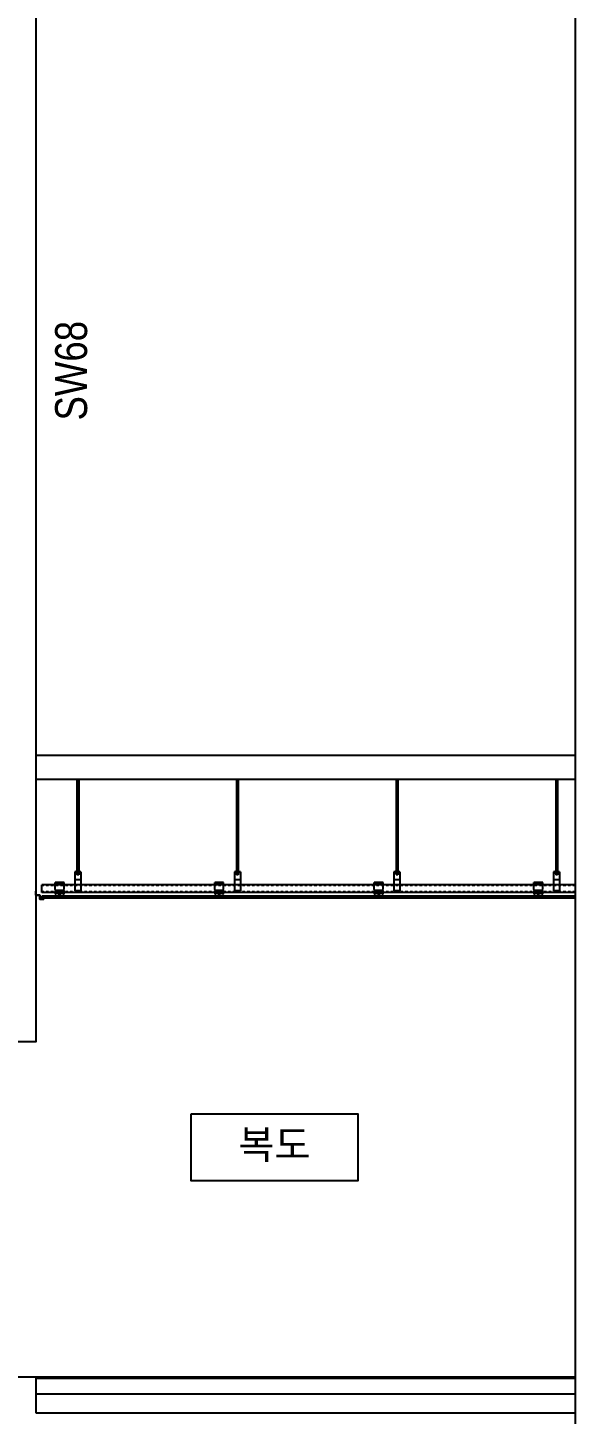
# Model space of a CAD drawing. Header units: millimetres. Extents: x 11948722 to 13111668, y -10771712 to -10232988.
# Drawn here: x 12146733 to 12150163, y -10576396 to -10567707 of the extents above; entities that cross this region are included whole.
import ezdxf
from ezdxf.enums import TextEntityAlignment as Align

# ---------------------------------------------------------------- set-up
doc = ezdxf.new("R2010")
doc.units = ezdxf.units.MM
doc.header["$LTSCALE"] = 150
doc.header["$MEASUREMENT"] = 0
doc.linetypes.add('CEN', pattern=[6.2, 6, -0.1, 0, -0.1])
doc.linetypes.add('HIDDEN', pattern=[2, 1, -1])
doc.layers.get('0').update_dxf_attribs({"linetype": 'CONTINUOUS'})
doc.layers.get('Defpoints').update_dxf_attribs({"color": 117, "linetype": 'CONTINUOUS'})
for name, color, linetype in [('4', 4, 'CONTINUOUS'), ('8', 8, 'CONTINUOUS'), ('A-중심선', 10, 'CEN'), ('CON-C', 2, 'CONTINUOUS'), ('ELE-2', 4, 'CONTINUOUS'), ('ELE08', 8, 'CONTINUOUS'), ('FIN', 5, 'CONTINUOUS'), ('Xref-계단단면도$0$3 dim0', 7, 'CONTINUOUS'), ('Xref-계단단면도$0$ELE-3', 6, 'CONTINUOUS'), ('Xref-계단단면도$0$TEX', 3, 'CONTINUOUS'), ('Xref-계단단면도$0$TEX-SYM', 3, 'CONTINUOUS')]:
    doc.layers.add(name, color=color, linetype=linetype)
doc.styles.add('A.NARROW', font='ARIALN.TTF')
doc.styles.add('Xref-계단단면도$0$나눔고딕 Se', font='')
doc.styles.add('Xref-계단단면도$0$돋움', font='')
doc.styles.get('Xref-계단단면도$0$나눔고딕 Se').set_extended_font_data('Dotum')
doc.styles.get('Xref-계단단면도$0$돋움').set_extended_font_data('Dotum')
doc.dimstyles.new('Xref-계단단면도$0$A1-100', dxfattribs={"dimtxt": 3, "dimasz": 1, "dimexe": 2, "dimexo": 2, "dimgap": 1, "dimtad": 1, "dimdec": 0, "dimzin": 12, "dimdsep": 46, "dimlunit": 6, "dimtxsty": 'Xref-계단단면도$0$나눔고딕 Se', "dimblk1": 'Xref-계단단면도$0$DIMDOT', "dimblk2": 'Xref-계단단면도$0$DIMDOT', "dimsah": 1, "dimcen": -1, "dimdle": 2, "dimclrd": 256, "dimclre": 256, "dimclrt": 3, "dimadec": 0, "dimazin": 0, "dimtfac": 1, "dimtdec": 0, "dimtix": 1, "dimtmove": 2, "dimatfit": 3, "dimldrblk": 'Xref-계단단면도$0$DIMDOT', "dimfxl": 1, "dimtvp": 1, "dimtolj": 1, "dimtzin": 12, "dimlwd": -1, "dimlwe": -1, "dimarcsym": 0})

# ---------------------------------------------------------------- blocks, each defined once
blk = doc.blocks.new('Xref-계단단면도$0$DIMDOT')
at = {"color": 0}
blk.add_line((-2, 0), (2, 0), dxfattribs=at)
for radius in [0.5, 0.25]:
    blk.add_circle((0, 0), radius, dxfattribs=at)
blk = doc.blocks.new('*D116')
at = {"layer": 'Defpoints', "color": 0, "transparency": 16777216}
for p in [(12150163.3, -10566162.8), (12153763.3, -10566162.8), (12150163.3, -10576162.8)]:
    blk.add_point(p, dxfattribs=at)
at = {"layer": 'Xref-계단단면도$0$3 dim0', "transparency": 16777216}
for p, q in [((12150283.3, -10566162.8), (12153883.3, -10566162.8)), ((12153763.3, -10576102.8), (12153763.3, -10566222.8)), ((12150283.3, -10576162.8), (12153883.3, -10576162.8))]:
    blk.add_line(p, q, dxfattribs=at)
at = {"layer": 'Xref-계단단면도$0$3 dim0', "transparency": 16777216, "xscale": 60, "yscale": 60, "zscale": 60}
for p, rotation in [((12153763.3, -10566162.8), 90), ((12153763.3, -10576162.8), 270)]:
    blk.add_blockref('Xref-계단단면도$0$DIMDOT', p, dxfattribs=dict(at, rotation=rotation))
at = {"layer": 'Xref-계단단면도$0$3 dim0', "color": 3, "transparency": 16777216, "insert": (12153577.9, -10571162.8), "char_height": 210, "attachment_point": 5, "rotation": 90, "style": 'Xref-계단단면도$0$나눔고딕 Se'}
blk.add_mtext('\\A1;10,000', dxfattribs=at)
blk = doc.blocks.new('*D117')
at = {"layer": 'Defpoints', "color": 0, "transparency": 16777216}
for p in [(12150163.3, -10576162.8), (12153763.3, -10576162.8), (12150163.3, -10577262.8)]:
    blk.add_point(p, dxfattribs=at)
at = {"layer": 'Xref-계단단면도$0$3 dim0', "transparency": 16777216}
for p, q in [((12150283.3, -10576162.8), (12153883.3, -10576162.8)), ((12153763.3, -10577202.8), (12153763.3, -10576222.8)), ((12150283.3, -10577262.8), (12153883.3, -10577262.8))]:
    blk.add_line(p, q, dxfattribs=at)
at = {"layer": 'Xref-계단단면도$0$3 dim0', "transparency": 16777216, "xscale": 60, "yscale": 60, "zscale": 60}
for p, rotation in [((12153763.3, -10576162.8), 90), ((12153763.3, -10577262.8), 270)]:
    blk.add_blockref('Xref-계단단면도$0$DIMDOT', p, dxfattribs=dict(at, rotation=rotation))
at = {"layer": 'Xref-계단단면도$0$3 dim0', "color": 3, "transparency": 16777216, "insert": (12153577.9, -10576712.8), "char_height": 210, "attachment_point": 5, "rotation": 90, "style": 'Xref-계단단면도$0$나눔고딕 Se'}
blk.add_mtext('\\A1;1,100', dxfattribs=at)

msp = doc.modelspace()

# ---------------------------------------------------------------- linework, layer by layer
at = {"layer": '4', "ltscale": 0.1}
msp.add_lwpolyline([(12146832.6, -10573168.8), (12146832.6, -10573162.8), (12146831.6, -10573162.8), (12146831.6, -10573167.8), (12146808.6, -10573167.8), (12146808.6, -10573142.8), (12146783.6, -10573142.8), (12146783.6, -10573118.8), (12146782.6, -10573118.8), (12146782.6, -10573143.8), (12146807.6, -10573143.8), (12146807.6, -10573168.8), (12146832.6, -10573168.8)], dxfattribs=at)
at = {"layer": '8'}
for p, q in [((12147040.6, -10572417.8), (12147040.6, -10572994)), ((12147051.9, -10572417.8), (12147051.9, -10572994)), ((12148040.6, -10572417.8), (12148040.6, -10572994)), ((12148051.9, -10572417.8), (12148051.9, -10572994)), ((12149040.6, -10572417.8), (12149040.6, -10572994)), ((12149051.9, -10572417.8), (12149051.9, -10572994)), ((12150040.6, -10572417.8), (12150040.6, -10572994)), ((12150051.9, -10572417.8), (12150051.9, -10572994)), ((12147027.5, -10572997.8), (12147027.5, -10573116.5)), ((12147065, -10572997.8), (12147027.5, -10572997.8)), ((12147065, -10573001.5), (12147027.5, -10573001.5)), ((12147057.5, -10572994), (12147035, -10572994)), ((12147035, -10572994), (12147035, -10572997.8)), ((12147035, -10573001.5), (12147035, -10573005.3)), ((12147057.5, -10573005.3), (12147035, -10573005.3)), ((12147038.7, -10572994), (12147038.7, -10572997.8)), ((12147038.7, -10573001.5), (12147038.7, -10573005.3)), ((12147051.9, -10572989), (12147040.6, -10572989)), ((12147051.9, -10572991.5), (12147040.6, -10572991.5)), ((12147040.6, -10573005.3), (12147040.6, -10573016.5)), ((12147051.9, -10573006.5), (12147040.6, -10573006.5)), ((12147051.9, -10573009), (12147040.6, -10573009)), ((12147051.9, -10573011.5), (12147040.6, -10573011.5)), ((12147051.9, -10573014), (12147040.6, -10573014)), ((12147051.9, -10573014), (12147040.6, -10573014)), ((12147051.9, -10573016.5), (12147040.6, -10573016.5)), ((12147051.9, -10573005.3), (12147051.9, -10573016.5)), ((12147053.7, -10572994), (12147053.7, -10572997.8)), ((12147053.7, -10573001.5), (12147053.7, -10573005.3)), ((12147057.5, -10572994), (12147057.5, -10572997.8)), ((12147057.5, -10573001.5), (12147057.5, -10573005.3)), ((12147065, -10572997.8), (12147065, -10573116.5)), ((12148027.5, -10572997.8), (12148027.5, -10573116.5)), ((12148065, -10572997.8), (12148027.5, -10572997.8)), ((12148065, -10573001.5), (12148027.5, -10573001.5)), ((12148057.5, -10572994), (12148035, -10572994)), ((12148035, -10572994), (12148035, -10572997.8)), ((12148035, -10573001.5), (12148035, -10573005.3)), ((12148057.5, -10573005.3), (12148035, -10573005.3)), ((12148038.7, -10572994), (12148038.7, -10572997.8)), ((12148038.7, -10573001.5), (12148038.7, -10573005.3)), ((12148051.9, -10572989), (12148040.6, -10572989)), ((12148051.9, -10572991.5), (12148040.6, -10572991.5)), ((12148040.6, -10573005.3), (12148040.6, -10573016.5)), ((12148051.9, -10573006.5), (12148040.6, -10573006.5)), ((12148051.9, -10573009), (12148040.6, -10573009)), ((12148051.9, -10573011.5), (12148040.6, -10573011.5)), ((12148051.9, -10573014), (12148040.6, -10573014)), ((12148051.9, -10573014), (12148040.6, -10573014)), ((12148051.9, -10573016.5), (12148040.6, -10573016.5)), ((12148051.9, -10573005.3), (12148051.9, -10573016.5)), ((12148053.7, -10572994), (12148053.7, -10572997.8)), ((12148053.7, -10573001.5), (12148053.7, -10573005.3)), ((12148057.5, -10572994), (12148057.5, -10572997.8)), ((12148057.5, -10573001.5), (12148057.5, -10573005.3)), ((12148065, -10572997.8), (12148065, -10573116.5)), ((12149027.5, -10572997.8), (12149027.5, -10573116.5)), ((12149065, -10572997.8), (12149027.5, -10572997.8)), ((12149065, -10573001.5), (12149027.5, -10573001.5)), ((12149057.5, -10572994), (12149035, -10572994)), ((12149035, -10572994), (12149035, -10572997.8)), ((12149035, -10573001.5), (12149035, -10573005.3)), ((12149057.5, -10573005.3), (12149035, -10573005.3)), ((12149038.7, -10572994), (12149038.7, -10572997.8)), ((12149038.7, -10573001.5), (12149038.7, -10573005.3)), ((12149051.9, -10572989), (12149040.6, -10572989)), ((12149051.9, -10572991.5), (12149040.6, -10572991.5)), ((12149040.6, -10573005.3), (12149040.6, -10573016.5)), ((12149051.9, -10573006.5), (12149040.6, -10573006.5)), ((12149051.9, -10573009), (12149040.6, -10573009)), ((12149051.9, -10573011.5), (12149040.6, -10573011.5)), ((12149051.9, -10573014), (12149040.6, -10573014)), ((12149051.9, -10573014), (12149040.6, -10573014)), ((12149051.9, -10573016.5), (12149040.6, -10573016.5)), ((12149051.9, -10573005.3), (12149051.9, -10573016.5)), ((12149053.7, -10572994), (12149053.7, -10572997.8)), ((12149053.7, -10573001.5), (12149053.7, -10573005.3)), ((12149057.5, -10572994), (12149057.5, -10572997.8)), ((12149057.5, -10573001.5), (12149057.5, -10573005.3)), ((12149065, -10572997.8), (12149065, -10573116.5)), ((12150027.5, -10572997.8), (12150027.5, -10573116.5)), ((12150065, -10572997.8), (12150027.5, -10572997.8)), ((12150065, -10573001.5), (12150027.5, -10573001.5)), ((12150057.5, -10572994), (12150035, -10572994)), ((12150035, -10572994), (12150035, -10572997.8)), ((12150035, -10573001.5), (12150035, -10573005.3)), ((12150057.5, -10573005.3), (12150035, -10573005.3)), ((12150038.7, -10572994), (12150038.7, -10572997.8)), ((12150038.7, -10573001.5), (12150038.7, -10573005.3)), ((12150051.9, -10572989), (12150040.6, -10572989)), ((12150051.9, -10572991.5), (12150040.6, -10572991.5)), ((12150040.6, -10573005.3), (12150040.6, -10573016.5)), ((12150051.9, -10573006.5), (12150040.6, -10573006.5)), ((12150051.9, -10573009), (12150040.6, -10573009)), ((12150051.9, -10573011.5), (12150040.6, -10573011.5)), ((12150051.9, -10573014), (12150040.6, -10573014)), ((12150051.9, -10573014), (12150040.6, -10573014)), ((12150051.9, -10573016.5), (12150040.6, -10573016.5)), ((12150051.9, -10573005.3), (12150051.9, -10573016.5)), ((12150053.7, -10572994), (12150053.7, -10572997.8)), ((12150053.7, -10573001.5), (12150053.7, -10573005.3)), ((12150057.5, -10572994), (12150057.5, -10572997.8)), ((12150057.5, -10573001.5), (12150057.5, -10573005.3)), ((12150065, -10572997.8), (12150065, -10573116.5)), ((12146960.2, -10573064), (12146904, -10573064)), ((12146904, -10573107.8), (12146904, -10573064)), ((12146960.2, -10573066.5), (12146904, -10573066.5)), ((12146907.6, -10573075.3), (12146904, -10573075.3)), ((12146910.2, -10573114), (12146904, -10573107.8)), ((12146912.7, -10573075.3), (12146909, -10573075.3)), ((12146912.7, -10573069.4), (12146912.7, -10573064)), ((12146912.7, -10573075.3), (12146912.7, -10573071.1)), ((12146927.7, -10573069.4), (12146927.7, -10573064)), ((12146927.7, -10573075.3), (12146927.7, -10573071.1)), ((12146931.7, -10573075.3), (12146927.7, -10573075.3)), ((12146936.5, -10573075.3), (12146933.4, -10573075.3)), ((12146936.5, -10573069.4), (12146936.5, -10573064)), ((12146936.5, -10573075.3), (12146936.5, -10573071.1)), ((12146951.5, -10573069.4), (12146951.5, -10573064)), ((12146951.5, -10573075.3), (12146951.5, -10573071.1)), ((12146954.5, -10573075.3), (12146951.5, -10573075.3)), ((12146954, -10573114), (12146960.2, -10573107.8)), ((12146960.2, -10573075.3), (12146956.6, -10573075.3)), ((12146960.2, -10573107.8), (12146960.2, -10573064)), ((12147065, -10573047.8), (12147027.5, -10573047.8)), ((12147960.2, -10573064), (12147904, -10573064)), ((12147904, -10573107.8), (12147904, -10573064)), ((12147960.2, -10573066.5), (12147904, -10573066.5)), ((12147907.6, -10573075.3), (12147904, -10573075.3)), ((12147910.2, -10573114), (12147904, -10573107.8)), ((12147912.7, -10573075.3), (12147909, -10573075.3)), ((12147912.7, -10573069.4), (12147912.7, -10573064)), ((12147912.7, -10573075.3), (12147912.7, -10573071.1)), ((12147927.7, -10573069.4), (12147927.7, -10573064)), ((12147927.7, -10573075.3), (12147927.7, -10573071.1)), ((12147931.7, -10573075.3), (12147927.7, -10573075.3)), ((12147936.5, -10573075.3), (12147933.4, -10573075.3)), ((12147936.5, -10573069.4), (12147936.5, -10573064)), ((12147936.5, -10573075.3), (12147936.5, -10573071.1)), ((12147951.5, -10573069.4), (12147951.5, -10573064)), ((12147951.5, -10573075.3), (12147951.5, -10573071.1)), ((12147954.5, -10573075.3), (12147951.5, -10573075.3)), ((12147954, -10573114), (12147960.2, -10573107.8)), ((12147960.2, -10573075.3), (12147956.6, -10573075.3)), ((12147960.2, -10573107.8), (12147960.2, -10573064)), ((12148065, -10573047.8), (12148027.5, -10573047.8)), ((12148960.2, -10573064), (12148904, -10573064)), ((12148904, -10573107.8), (12148904, -10573064)), ((12148960.2, -10573066.5), (12148904, -10573066.5)), ((12148907.6, -10573075.3), (12148904, -10573075.3)), ((12148910.2, -10573114), (12148904, -10573107.8)), ((12148912.7, -10573075.3), (12148909, -10573075.3)), ((12148912.7, -10573069.4), (12148912.7, -10573064)), ((12148912.7, -10573075.3), (12148912.7, -10573071.1)), ((12148927.7, -10573069.4), (12148927.7, -10573064)), ((12148927.7, -10573075.3), (12148927.7, -10573071.1)), ((12148931.7, -10573075.3), (12148927.7, -10573075.3)), ((12148936.5, -10573075.3), (12148933.4, -10573075.3)), ((12148936.5, -10573069.4), (12148936.5, -10573064)), ((12148936.5, -10573075.3), (12148936.5, -10573071.1)), ((12148951.5, -10573069.4), (12148951.5, -10573064)), ((12148951.5, -10573075.3), (12148951.5, -10573071.1)), ((12148954.5, -10573075.3), (12148951.5, -10573075.3)), ((12148954, -10573114), (12148960.2, -10573107.8)), ((12148960.2, -10573075.3), (12148956.6, -10573075.3)), ((12148960.2, -10573107.8), (12148960.2, -10573064)), ((12149065, -10573047.8), (12149027.5, -10573047.8)), ((12149960.2, -10573064), (12149904, -10573064)), ((12149904, -10573107.8), (12149904, -10573064)), ((12149960.2, -10573066.5), (12149904, -10573066.5)), ((12149907.6, -10573075.3), (12149904, -10573075.3)), ((12149910.2, -10573114), (12149904, -10573107.8)), ((12149912.7, -10573075.3), (12149909, -10573075.3)), ((12149912.7, -10573069.4), (12149912.7, -10573064)), ((12149912.7, -10573075.3), (12149912.7, -10573071.1)), ((12149927.7, -10573069.4), (12149927.7, -10573064)), ((12149927.7, -10573075.3), (12149927.7, -10573071.1)), ((12149931.7, -10573075.3), (12149927.7, -10573075.3)), ((12149936.5, -10573075.3), (12149933.4, -10573075.3)), ((12149936.5, -10573069.4), (12149936.5, -10573064)), ((12149936.5, -10573075.3), (12149936.5, -10573071.1)), ((12149951.5, -10573069.4), (12149951.5, -10573064)), ((12149951.5, -10573075.3), (12149951.5, -10573071.1)), ((12149954.5, -10573075.3), (12149951.5, -10573075.3)), ((12149954, -10573114), (12149960.2, -10573107.8)), ((12149960.2, -10573075.3), (12149956.6, -10573075.3)), ((12149960.2, -10573107.8), (12149960.2, -10573064)), ((12150065, -10573047.8), (12150027.5, -10573047.8)), ((12146904, -10573114), (12146904, -10573137.8)), ((12146910.2, -10573114), (12146904, -10573114)), ((12146904, -10573137.8), (12146911.5, -10573137.8)), ((12146906.5, -10573116.5), (12146906.5, -10573135.3)), ((12146910.2, -10573116.5), (12146906.5, -10573116.5)), ((12146957.7, -10573124), (12146906.5, -10573124)), ((12146906.5, -10573135.3), (12146909.3, -10573135.3)), ((12146954, -10573114), (12146910.2, -10573114)), ((12146910.2, -10573116.5), (12146910.2, -10573114)), ((12146924, -10573137.8), (12146940.2, -10573137.8)), ((12146926.1, -10573135.3), (12146938.1, -10573135.3)), ((12146952.7, -10573137.8), (12146960.2, -10573137.8)), ((12146960.2, -10573114), (12146954, -10573114)), ((12146954, -10573116.5), (12146954, -10573114)), ((12146957.7, -10573116.5), (12146954, -10573116.5)), ((12146954.9, -10573135.3), (12146957.7, -10573135.3)), ((12146957.7, -10573135.3), (12146957.7, -10573116.5)), ((12146960.2, -10573137.8), (12146960.2, -10573114)), ((12147065, -10573116.5), (12147027.5, -10573116.5)), ((12147904, -10573114), (12147904, -10573137.8)), ((12147910.2, -10573114), (12147904, -10573114)), ((12147904, -10573137.8), (12147911.5, -10573137.8)), ((12147906.5, -10573116.5), (12147906.5, -10573135.3)), ((12147910.2, -10573116.5), (12147906.5, -10573116.5)), ((12147957.7, -10573124), (12147906.5, -10573124)), ((12147906.5, -10573135.3), (12147909.3, -10573135.3)), ((12147954, -10573114), (12147910.2, -10573114)), ((12147910.2, -10573116.5), (12147910.2, -10573114)), ((12147924, -10573137.8), (12147940.2, -10573137.8)), ((12147926.1, -10573135.3), (12147938.1, -10573135.3)), ((12147952.7, -10573137.8), (12147960.2, -10573137.8)), ((12147960.2, -10573114), (12147954, -10573114)), ((12147954, -10573116.5), (12147954, -10573114)), ((12147957.7, -10573116.5), (12147954, -10573116.5)), ((12147954.9, -10573135.3), (12147957.7, -10573135.3)), ((12147957.7, -10573135.3), (12147957.7, -10573116.5)), ((12147960.2, -10573137.8), (12147960.2, -10573114)), ((12148065, -10573116.5), (12148027.5, -10573116.5)), ((12148904, -10573114), (12148904, -10573137.8)), ((12148910.2, -10573114), (12148904, -10573114)), ((12148904, -10573137.8), (12148911.5, -10573137.8)), ((12148906.5, -10573116.5), (12148906.5, -10573135.3)), ((12148910.2, -10573116.5), (12148906.5, -10573116.5)), ((12148957.7, -10573124), (12148906.5, -10573124)), ((12148906.5, -10573135.3), (12148909.3, -10573135.3)), ((12148954, -10573114), (12148910.2, -10573114)), ((12148910.2, -10573116.5), (12148910.2, -10573114)), ((12148924, -10573137.8), (12148940.2, -10573137.8)), ((12148926.1, -10573135.3), (12148938.1, -10573135.3)), ((12148952.7, -10573137.8), (12148960.2, -10573137.8)), ((12148954, -10573116.5), (12148954, -10573114)), ((12148960.2, -10573114), (12148954, -10573114)), ((12148957.7, -10573116.5), (12148954, -10573116.5)), ((12148954.9, -10573135.3), (12148957.7, -10573135.3)), ((12148957.7, -10573135.3), (12148957.7, -10573116.5)), ((12148960.2, -10573137.8), (12148960.2, -10573114)), ((12149065, -10573116.5), (12149027.5, -10573116.5)), ((12149904, -10573114), (12149904, -10573137.8)), ((12149910.2, -10573114), (12149904, -10573114)), ((12149904, -10573137.8), (12149911.5, -10573137.8)), ((12149906.5, -10573116.5), (12149906.5, -10573135.3)), ((12149910.2, -10573116.5), (12149906.5, -10573116.5)), ((12149957.7, -10573124), (12149906.5, -10573124)), ((12149906.5, -10573135.3), (12149909.3, -10573135.3)), ((12149954, -10573114), (12149910.2, -10573114)), ((12149910.2, -10573116.5), (12149910.2, -10573114)), ((12149924, -10573137.8), (12149940.2, -10573137.8)), ((12149926.1, -10573135.3), (12149938.1, -10573135.3)), ((12149952.7, -10573137.8), (12149960.2, -10573137.8)), ((12149954, -10573116.5), (12149954, -10573114)), ((12149960.2, -10573114), (12149954, -10573114)), ((12149957.7, -10573116.5), (12149954, -10573116.5)), ((12149954.9, -10573135.3), (12149957.7, -10573135.3)), ((12149957.7, -10573135.3), (12149957.7, -10573116.5)), ((12149960.2, -10573137.8), (12149960.2, -10573114)), ((12150065, -10573116.5), (12150027.5, -10573116.5))]:
    msp.add_line(p, q, dxfattribs=at)
at = {"layer": '8', "linetype": 'HIDDEN', "ltscale": 0.1}
for p, q in [((12150163.3, -10573082.8), (12146821.6, -10573082.8)), ((12150163.3, -10573122.8), (12146821.6, -10573122.8))]:
    msp.add_line(p, q, dxfattribs=at)
at = {"layer": '8'}
for centre, radius, start, end in [((12146917.7, -10573137.8), 8.75, 16.60155, 163.39845), ((12146917.7, -10573137.8), 6.25, 0, 180), ((12146946.5, -10573137.8), 8.75, 16.60155, 163.39845), ((12146946.5, -10573137.8), 6.25, 0, 180), ((12147917.7, -10573137.8), 8.75, 16.60155, 163.39845), ((12147917.7, -10573137.8), 6.25, 0, 180), ((12147946.5, -10573137.8), 8.75, 16.60155, 163.39845), ((12147946.5, -10573137.8), 6.25, 0, 180), ((12148917.7, -10573137.8), 8.75, 16.60155, 163.39845), ((12148917.7, -10573137.8), 6.25, 0, 180), ((12148946.5, -10573137.8), 8.75, 16.60155, 163.39845), ((12148946.5, -10573137.8), 6.25, 0, 180), ((12149917.7, -10573137.8), 8.75, 16.60155, 163.39845), ((12149917.7, -10573137.8), 6.25, 0, 180), ((12149946.5, -10573137.8), 8.75, 16.60155, 163.39845), ((12149946.5, -10573137.8), 6.25, 0, 180)]:
    msp.add_arc(centre, radius, start, end, dxfattribs=at)
at = {"layer": 'A-중심선', "linetype": 'ByBlock', "ltscale": 0.5}
msp.add_line((12132537.3, -10576162.8), (12150163.3, -10576162.8), dxfattribs=at)
at = {"layer": 'CON-C', "ltscale": 1200}
for p, q in [((12146482.6, -10576162.8), (12146782.6, -10576162.8)), ((12146782.6, -10576162.8), (12146782.6, -10576387.8)), ((12146782.6, -10576387.8), (12150163.3, -10576387.8))]:
    msp.add_line(p, q, dxfattribs=at)
at = {"layer": 'CON-C', "ltscale": 1200, "flags": 128}
msp.add_lwpolyline([(12146782.6, -10566162.8), (12146782.6, -10574062.8), (12146482.6, -10574062.8), (12146482.6, -10566352.8), (12142882.6, -10566352.8), (12142882.6, -10570362.8)], dxfattribs=at)
at = {"layer": 'Defpoints', "ltscale": 1200}
msp.add_lwpolyline([(12132537.3, -10525959.4), (12150163.3, -10525959.4), (12150163.3, -10580443.8), (12132537.3, -10580443.8)], close=True, dxfattribs=at)
at = {"layer": 'ELE-2'}
msp.add_line((12146782.6, -10576162.8), (12150163.3, -10576162.8), dxfattribs=at)
at = {"layer": 'ELE08'}
for p, q in [((12146782.6, -10576169.8), (12150163.3, -10576169.8)), ((12146782.6, -10576267.8), (12150163.3, -10576267.8))]:
    msp.add_line(p, q, dxfattribs=at)
at = {"layer": 'FIN', "color": 8}
for p, q in [((12150163.3, -10573079), (12146821.6, -10573079)), ((12146821.6, -10573126.5), (12146821.6, -10573079)), ((12150163.3, -10573126.5), (12146821.6, -10573126.5))]:
    msp.add_line(p, q, dxfattribs=at)
at = {"layer": 'FIN', "color": 150}
for p, q in [((12150163.3, -10573150.3), (12146821.6, -10573150.3)), ((12150163.3, -10573162.8), (12146821.6, -10573162.8))]:
    msp.add_line(p, q, dxfattribs=at)
at = {"layer": 'FIN', "color": 150, "flags": 128}
msp.add_lwpolyline([(12146821.6, -10573150.3), (12146821.6, -10573162.8)], dxfattribs=at)
at = {"layer": 'Xref-계단단면도$0$ELE-3'}
for p, q in [((12150163.3, -10572267.8), (12146782.6, -10572267.8)), ((12150163.3, -10572417.8), (12146782.6, -10572417.8))]:
    msp.add_line(p, q, dxfattribs=at)
at = {"layer": 'Xref-계단단면도$0$TEX-SYM'}
msp.add_lwpolyline([(12147757.2, -10574514.1), (12148801.6, -10574514.1), (12148801.6, -10574934.1), (12147757.2, -10574934.1)], close=True, dxfattribs=at)

# ---------------------------------------------------------------- texts
at = {"layer": 'Defpoints', "style": 'A.NARROW'}
msp.add_text('SW68', height=200, rotation=90, dxfattribs=at).set_placement((12147004.4, -10570168.5), align=Align.MIDDLE_LEFT)
at = {"layer": 'Xref-계단단면도$0$TEX', "style": 'Xref-계단단면도$0$돋움'}
msp.add_text('복도', height=180, dxfattribs=at).set_placement((12148052.6, -10574706.1), align=Align.MIDDLE_LEFT)

# ---------------------------------------------------------------- dimensions: what is measured, and where the dimension line sits
at = {"layer": 'Xref-계단단면도$0$3 dim0'}
for base, p1, p2, picture, middle in [((12153763.3, -10566162.8), (12150163.3, -10576162.8), (12150163.3, -10566162.8), '*D116', (12153577.9, -10571162.8)), ((12153763.3, -10576162.8), (12150163.3, -10577262.8), (12150163.3, -10576162.8), '*D117', (12153577.9, -10576712.8))]:
    dim = msp.add_linear_dim(base=base, p1=p1, p2=p2, angle=90, dimstyle='Xref-계단단면도$0$A1-100', override={"dimscale": 60, "dimtxt": 3.5}, dxfattribs=at)
    dim.commit()
    dim.dimension.update_dxf_attribs({"geometry": picture, "text_midpoint": middle})

doc.saveas('drawing.dxf')
